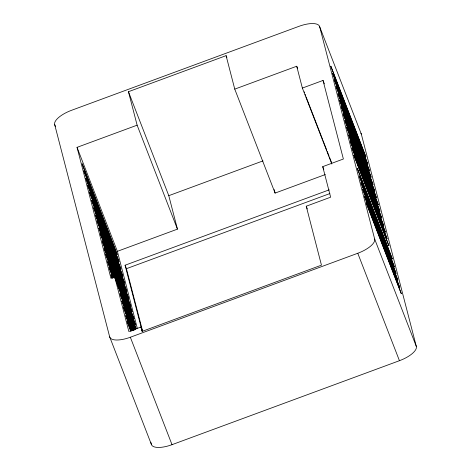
<?xml version="1.0" encoding="UTF-8"?>
<svg xmlns="http://www.w3.org/2000/svg" width="471" height="471" viewBox="0 0 471 471"><rect width="100%" height="100%" fill="white"/><g stroke="black" fill="none" stroke-linecap="round" stroke-linejoin="round"><path stroke-width="0.71" d="M137.279 328.193L117.367 251.331L177.449 229.141L137.126 125.174L128.453 91.71L226.092 55.655L226.887 57.709M135.148 329.6L114.718 276.93L110.962 278.314L77.038 147.358L137.126 125.174M325.343 174.535L275.088 193.092L234.758 89.125L296.718 66.24L297.513 68.295M331.825 163.996L302.376 88.071L323.029 80.441L324.354 83.862M177.449 229.141L168.783 195.677L262.977 160.894M114.718 276.93L128.854 331.496L140.929 327.033L142.059 331.401L321.457 265.155L306.232 206.21L330.642 197.196L322.729 166.64L343.383 159.015L323.029 80.441M142.16 331.166L125.08 265.22L329.217 189.842M142.589 331.084L126.422 268.688L329.871 193.563M109.684 336.9A20.029 7.471 -21.2 0 0 130.343 337.242L357.777 253.263A20.029 7.471 -21.2 0 0 374.669 239.056L319.644 26.664A20.029 7.471 -21.2 0 0 298.985 26.323L71.557 110.302A20.029 7.471 -21.2 0 0 54.66 124.509L109.684 336.9L151.356 444.336A20.029 7.471 -21.2 0 0 172.015 444.677L399.443 360.698A20.029 7.471 -21.2 0 0 416.34 346.491L361.316 134.1L319.644 26.664M119.104 288.676L118.127 286.397L134.665 329.765M374.669 239.056L416.34 346.491M306.091 96.914L322.488 139.186M323.018 140.546L326.721 150.09M327.245 151.456L329.099 156.231M329.629 157.591L331.478 162.365M357.777 253.263L399.443 360.698M322.729 166.64L323.789 169.377M306.232 206.21L307.298 208.947M128.453 91.71L168.783 195.677M125.08 265.22L126.422 268.688M77.038 147.358L117.367 251.331M140.929 327.033L142.525 331.137M136.037 328.905L102.266 241.229L136.266 328.599M135.577 329.176L104.15 248.505L135.277 329.359M134.971 329.576L105.698 254.322L114.306 277.231M133.876 327.681L134.665 329.724M54.66 124.509L55.46 126.564M113.852 277.507L107.541 261.599L113.546 277.69M134.211 330.036L119.97 293.68L133.905 330.218M113.246 277.872L109.095 267.416L112.675 277.372M133.452 330.495L121.895 300.951L133.146 330.677M112.487 278.326L110.938 274.693L111.986 277.949M132.634 330.63L123.42 307.227L132.063 330.13M131.762 330.736L125.716 315.517L131.456 330.919M131.044 331.137L127.117 321.363L130.744 331.319M130.343 337.242L172.015 444.677M305.108 94.306L305.467 95.283M304.248 91.804L304.478 92.504M296.718 66.24L302.376 88.071M274.163 189.53L275.088 193.092M226.092 55.655L234.758 89.125M150.802 442.204L151.356 444.336M360.91 133.211A20.029 7.471 -21.2 0 1 361.316 134.1M330.842 66.211L365.855 156.843L330.842 66.211M332.697 73.358L367.704 163.99L332.697 73.358M334.381 79.864L369.394 170.496L334.381 79.864M336.094 86.481L371.107 177.108L336.094 86.481M338.001 93.841L373.008 184.467L338.001 93.841M339.685 100.347L374.698 190.973L339.685 100.347M341.398 106.958L376.411 197.59L341.398 106.958M343.253 114.106L378.26 204.738L343.253 114.106M344.937 120.611L379.944 211.244L344.937 120.611M346.65 127.229L381.657 217.855L346.65 127.229M82.137 163.831L117.149 254.458L82.137 163.831M348.64 134.912L383.653 225.544L348.64 134.912M350.324 141.424L385.337 232.05L350.324 141.424M83.944 170.873L118.957 261.505L83.944 170.873M352.037 148.035L387.05 238.662L352.037 148.035M85.893 178.403L120.9 269.035L85.893 178.403M353.892 155.183L388.899 245.809L353.892 155.183M87.688 185.191L122.701 275.823L87.688 185.191M89.614 192.468L124.621 283.1L89.614 192.468M357.289 168.3L392.302 258.932L357.289 168.3M91.757 200.481L126.764 291.113L91.757 200.481M359.349 176.248L394.357 266.874L359.349 176.248M93.641 207.758L128.648 298.384L93.641 207.758M361.033 182.754L396.046 273.38L361.033 182.754M95.525 215.035L130.532 305.661L95.525 215.035M362.747 189.366L397.76 279.998L362.747 189.366M97.032 220.852L132.039 311.484L97.032 220.852M364.601 196.513L399.608 287.139L364.601 196.513M98.916 228.129L133.929 318.755L98.916 228.129M366.285 203.019L401.292 293.651L366.285 203.019M100.423 233.952L135.436 324.578L100.423 233.952"/></g></svg>
